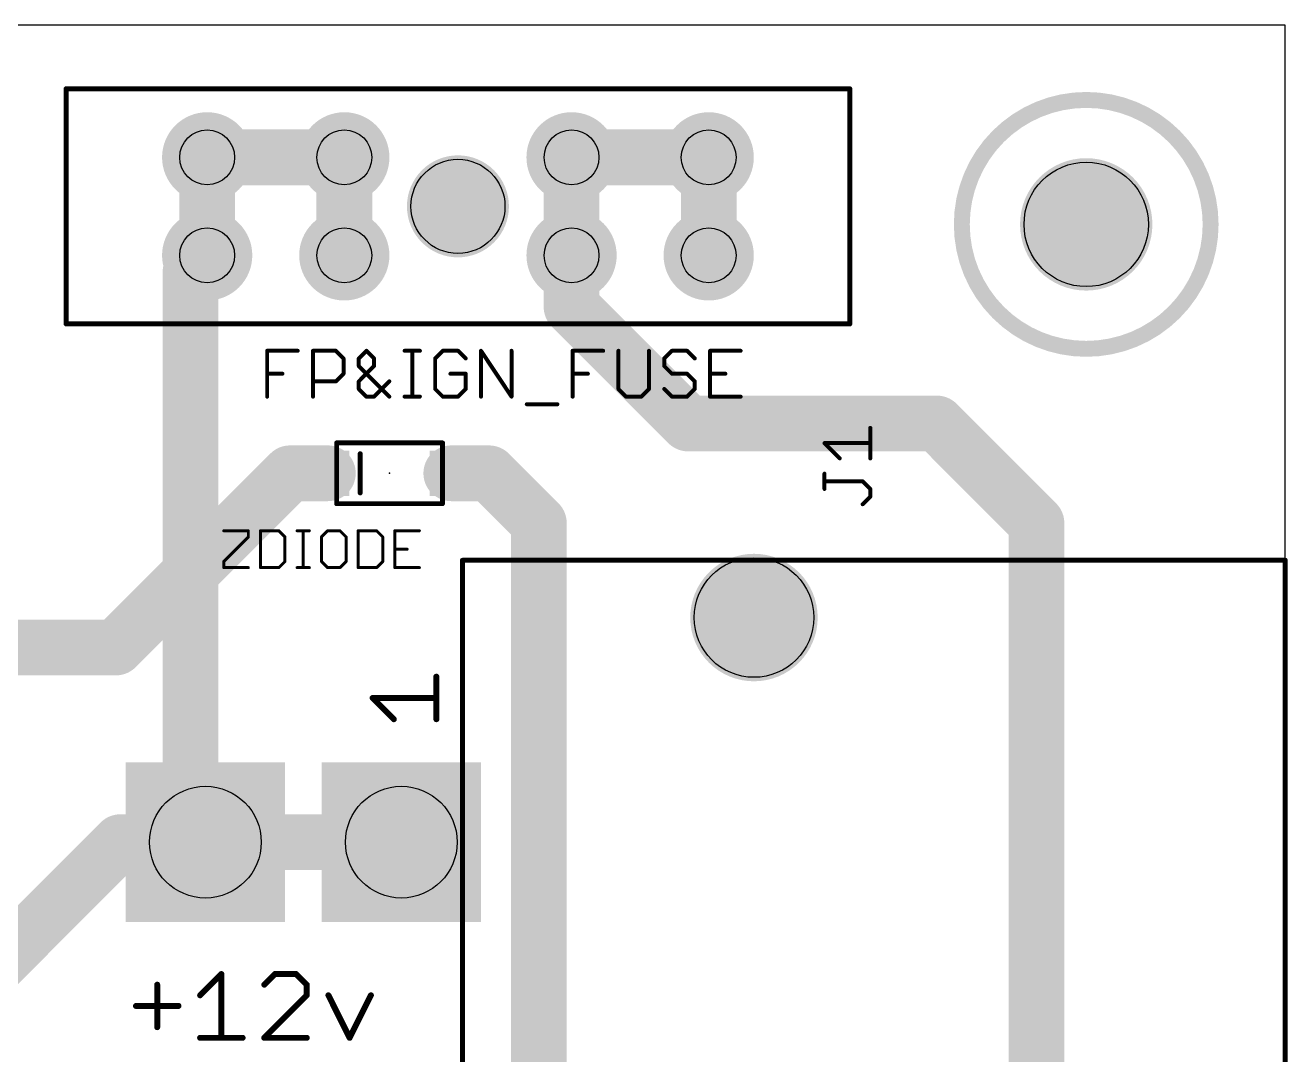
# Model space of a CAD drawing. Extents: x 0 to 5.5, y 0 to 2.75.
# Drawn here: x 4.234 to 5.503, y 1.716 to 2.75 of the extents above; entities that cross this region are included whole.
import ezdxf

# ---------------------------------------------------------------- set-up
doc = ezdxf.new("R2010")
doc.units = 0
for name, color, linetype in [('1', 14, 'CONTINUOUS'), ('16', 174, 'CONTINUOUS'), ('17', 94, 'CONTINUOUS'), ('20', 178, 'CONTINUOUS'), ('21', 250, 'CONTINUOUS'), ('23', 178, 'CONTINUOUS'), ('29', 250, 'CONTINUOUS'), ('30', 250, 'CONTINUOUS'), ('31', 250, 'CONTINUOUS'), ('44', 250, 'CONTINUOUS')]:
    doc.layers.add(name, color=color, linetype=linetype)

# ---------------------------------------------------------------- blocks, each defined once
blk = doc.blocks.new('SQUAREP')
blk.add_solid([(-0.5, -0.5), (0.5, -0.5), (-0.5, 0.5), (0.5, 0.5)])
blk = doc.blocks.new('ROUNDP')
at = {"const_width": 0.5}
blk.add_lwpolyline([(0, -0.25, 1), (0, 0.25, 1), (0, -0.25)], format="xyb", dxfattribs=at)
blk = doc.blocks.new('RECT')
blk.add_solid([(-0.5, -0.5), (0.5, -0.5), (-0.5, 0.5), (0.5, 0.5)])

msp = doc.modelspace()

# ---------------------------------------------------------------- linework, layer by layer
at = {"layer": '1', "const_width": 0.056}
for points in [[(4.416732, 2.518898), (4.416732, 2.617323)], [(4.416732, 2.617323), (4.554528, 2.617323)], [(4.554528, 2.617323), (4.554528, 2.518898)], [(4.782874, 2.518898), (4.782874, 2.617323)], [(4.782874, 2.617323), (4.920669, 2.617323)], [(4.920669, 2.617323), (4.920669, 2.518898)], [(4.5, 2.3), (4.4, 2.2)], [(4.537992, 2.3), (4.5, 2.3)], [(4.662008, 2.3), (4.7, 2.3)], [(4.7, 2.3), (4.75, 2.25)], [(4.75, 2.25), (4.75, 1.674016)], [(4.4, 2.2), (4.4, 1.944488)], [(4.4, 1.944488), (4.414961, 1.929528)], [(4.329528, 1.929528), (4.2, 1.8)], [(4.414961, 1.929528), (4.329528, 1.929528)], [(4.611811, 1.929528), (4.414961, 1.929528)]]:
    msp.add_lwpolyline(points, dxfattribs=at)
at = {"layer": '1', "const_width": 0.028}
for points in [[(4.430732, 2.617323, 1), (4.402732, 2.617323)], [(4.416732, 2.631323, 1), (4.416732, 2.603323)], [(4.568528, 2.617323, 1), (4.540528, 2.617323)], [(4.554528, 2.603323, 1), (4.554528, 2.631323)], [(4.796874, 2.617323, 1), (4.768874, 2.617323)], [(4.782874, 2.631323, 1), (4.782874, 2.603323)], [(4.934669, 2.617323, 1), (4.906669, 2.617323)], [(4.920669, 2.603323, 1), (4.920669, 2.631323)], [(4.402732, 2.518898, 1), (4.430732, 2.518898)], [(4.540528, 2.518898, 1), (4.568528, 2.518898)], [(4.768874, 2.518898, 1), (4.796874, 2.518898)], [(4.906669, 2.518898, 1), (4.934669, 2.518898)], [(4.5, 2.314, 1), (4.5, 2.286)], [(4.509899, 2.290101, 1), (4.490101, 2.309899)], [(4.537992, 2.286, 1), (4.537992, 2.314)], [(4.662008, 2.314, 1), (4.662008, 2.286)], [(4.709899, 2.309899, 1), (4.690101, 2.290101)], [(4.7, 2.286, 1), (4.7, 2.314)], [(4.764, 2.25, 1), (4.736, 2.25)], [(4.740101, 2.240101, 1), (4.759899, 2.259899)], [(4.414, 2.2, 1), (4.386, 2.2)], [(4.390101, 2.209899, 1), (4.409899, 2.190101)], [(4.409899, 1.954388, 1), (4.390101, 1.934589)], [(4.329528, 1.943528, 1), (4.329528, 1.915528)], [(4.339427, 1.919628, 1), (4.319628, 1.939427)], [(4.386, 1.944488, 1), (4.414, 1.944488)], [(4.414961, 1.943528, 1), (4.414961, 1.915528)], [(4.414961, 1.915528, 1), (4.414961, 1.943528)], [(4.611811, 1.915528, 1), (4.611811, 1.943528)], [(4.405061, 1.919628, 1), (4.42486, 1.939427)]]:
    msp.add_lwpolyline(points, format="xyb", dxfattribs=at)
at = {"layer": '16', "const_width": 0.056}
for points in [[(4.4, 2.502165), (4.416732, 2.518898)], [(4.782874, 2.518898), (4.782874, 2.467126)], [(4.4, 2.2), (4.4, 2.502165)], [(4.782874, 2.467126), (4.9, 2.35)], [(4.9, 2.35), (5.15, 2.35)], [(5.15, 2.35), (5.25, 2.25)], [(5.25, 2.25), (5.25, 0.55)], [(4.325, 2.125), (4.4, 2.2)], [(3.675, 2.125), (4.325, 2.125)]]:
    msp.add_lwpolyline(points, dxfattribs=at)
at = {"layer": '16', "const_width": 0.028}
for points in [[(4.426632, 2.508998, 1), (4.406833, 2.528797)], [(4.796874, 2.518898, 1), (4.768874, 2.518898)], [(4.414, 2.502165, 1), (4.386, 2.502165)], [(4.390101, 2.512065, 1), (4.409899, 2.492266)], [(4.792774, 2.477025, 1), (4.772975, 2.457226)], [(4.768874, 2.467126, 1), (4.796874, 2.467126)], [(4.9, 2.364, 1), (4.9, 2.336)], [(4.890101, 2.340101, 1), (4.909899, 2.359899)], [(5.159899, 2.359899, 1), (5.140101, 2.340101)], [(5.15, 2.336, 1), (5.15, 2.364)], [(5.264, 2.25, 1), (5.236, 2.25)], [(5.240101, 2.240101, 1), (5.259899, 2.259899)], [(4.409899, 2.190101, 1), (4.390101, 2.209899)], [(4.386, 2.2, 1), (4.414, 2.2)], [(4.315101, 2.134899, 1), (4.334899, 2.115101)], [(4.325, 2.111, 1), (4.325, 2.139)]]:
    msp.add_lwpolyline(points, format="xyb", dxfattribs=at)
at = {"layer": '20'}
for p, q in [((5.5, 2.75), (0, 2.75)), ((5.5, 0), (5.5, 2.75))]:
    msp.add_line(p, q, dxfattribs=at)
for centre, radius in [((4.668701, 2.56811), 0.047244), ((5.3, 2.55), 0.0625), ((4.966142, 2.155118), 0.060039)]:
    msp.add_circle(centre, radius, dxfattribs=at)
at = {"layer": '21'}
for points, const_width in [([(5.062402, 2.68622), (4.275, 2.68622)], 0.005), ([(4.275, 2.68622), (4.275, 2.45)], 0.005), ([(5.062402, 2.45), (5.062402, 2.68622)], 0.005), ([(4.275, 2.45), (5.062402, 2.45)], 0.005), ([(4.477, 2.377), (4.477, 2.423039)], 0.004), ([(4.477, 2.423039), (4.507693, 2.423039)], 0.004), ([(4.523039, 2.377), (4.523039, 2.423039)], 0.004), ([(4.523039, 2.423039), (4.546059, 2.423039)], 0.004), ([(4.546059, 2.423039), (4.553732, 2.415366)], 0.004), ([(4.576752, 2.423039), (4.569078, 2.415366)], 0.004), ([(4.584425, 2.415366), (4.576752, 2.423039)], 0.004), ([(4.615118, 2.423039), (4.630464, 2.423039)], 0.004), ([(4.622791, 2.377), (4.622791, 2.423039)], 0.004), ([(4.653484, 2.423039), (4.645811, 2.415366)], 0.004), ([(4.66883, 2.423039), (4.653484, 2.423039)], 0.004), ([(4.676503, 2.415366), (4.66883, 2.423039)], 0.004), ([(4.69185, 2.377), (4.69185, 2.423039)], 0.004), ([(4.69185, 2.423039), (4.722543, 2.377)], 0.004), ([(4.722543, 2.377), (4.722543, 2.423039)], 0.004), ([(4.783928, 2.377), (4.783928, 2.423039)], 0.004), ([(4.783928, 2.423039), (4.814621, 2.423039)], 0.004), ([(4.829968, 2.423039), (4.829968, 2.384673)], 0.004), ([(4.86066, 2.384673), (4.86066, 2.423039)], 0.004), ([(4.88368, 2.423039), (4.876007, 2.415366)], 0.004), ([(4.899026, 2.423039), (4.88368, 2.423039)], 0.004), ([(4.9067, 2.415366), (4.899026, 2.423039)], 0.004), ([(4.952739, 2.423039), (4.922046, 2.423039)], 0.004), ([(4.922046, 2.423039), (4.922046, 2.377)], 0.004), ([(4.553732, 2.415366), (4.553732, 2.40002)], 0.004), ([(4.569078, 2.415366), (4.569078, 2.407693)], 0.004), ([(4.584425, 2.407693), (4.584425, 2.415366)], 0.004), ([(4.645811, 2.415366), (4.645811, 2.384673)], 0.004), ([(4.876007, 2.415366), (4.876007, 2.407693)], 0.004), ([(4.477, 2.40002), (4.492346, 2.40002)], 0.004), ([(4.553732, 2.40002), (4.546059, 2.392346)], 0.004), ([(4.569078, 2.392346), (4.584425, 2.407693)], 0.004), ([(4.569078, 2.407693), (4.599771, 2.377)], 0.004), ([(4.676503, 2.40002), (4.661157, 2.40002)], 0.004), ([(4.676503, 2.384673), (4.676503, 2.40002)], 0.004), ([(4.783928, 2.40002), (4.799275, 2.40002)], 0.004), ([(4.876007, 2.407693), (4.88368, 2.40002)], 0.004), ([(4.88368, 2.40002), (4.899026, 2.40002)], 0.004), ([(4.899026, 2.40002), (4.9067, 2.392346)], 0.004), ([(4.922046, 2.40002), (4.937392, 2.40002)], 0.004), ([(4.546059, 2.392346), (4.523039, 2.392346)], 0.004), ([(4.569078, 2.384673), (4.569078, 2.392346)], 0.004), ([(4.576752, 2.377), (4.569078, 2.384673)], 0.004), ([(4.599771, 2.392346), (4.584425, 2.377)], 0.004), ([(4.645811, 2.384673), (4.653484, 2.377)], 0.004), ([(4.66883, 2.377), (4.676503, 2.384673)], 0.004), ([(4.829968, 2.384673), (4.837641, 2.377)], 0.004), ([(4.852987, 2.377), (4.86066, 2.384673)], 0.004), ([(4.88368, 2.377), (4.876007, 2.384673)], 0.004), ([(4.9067, 2.384673), (4.899026, 2.377)], 0.004), ([(4.9067, 2.392346), (4.9067, 2.384673)], 0.004), ([(4.584425, 2.377), (4.576752, 2.377)], 0.004), ([(4.615118, 2.377), (4.630464, 2.377)], 0.004), ([(4.653484, 2.377), (4.66883, 2.377)], 0.004), ([(4.837641, 2.377), (4.852987, 2.377)], 0.004), ([(4.899026, 2.377), (4.88368, 2.377)], 0.004), ([(4.922046, 2.377), (4.952739, 2.377)], 0.004), ([(4.737889, 2.369327), (4.768582, 2.369327)], 0.004), ([(5.083039, 2.314968), (5.083039, 2.345661)], 0.004), ([(4.54685, 2.330512), (4.65315, 2.330512)], 0.005), ([(4.54685, 2.269488), (4.54685, 2.330512)], 0.005), ([(4.570472, 2.319685), (4.570472, 2.280315)], 0.005), ([(4.65315, 2.330512), (4.65315, 2.269488)], 0.005), ([(5.052347, 2.314968), (5.037, 2.330315)], 0.004), ([(5.037, 2.330315), (5.083039, 2.330315)], 0.004), ([(5.037, 2.284275), (5.037, 2.299622)], 0.004), ([(5.075366, 2.291949), (5.037, 2.291949)], 0.004), ([(5.083039, 2.284275), (5.075366, 2.291949)], 0.004), ([(5.083039, 2.276602), (5.083039, 2.284275)], 0.004), ([(4.65315, 2.269488), (4.54685, 2.269488)], 0.005), ([(5.075366, 2.268929), (5.083039, 2.276602)], 0.004), ([(4.43339, 2.242272), (4.458078, 2.242272)], 0.003), ([(4.458078, 2.2361), (4.43339, 2.211412)], 0.003), ([(4.458078, 2.242272), (4.458078, 2.2361)], 0.003), ([(4.470221, 2.242272), (4.470221, 2.20524)], 0.003), ([(4.488737, 2.242272), (4.470221, 2.242272)], 0.003), ([(4.494909, 2.2361), (4.488737, 2.242272)], 0.003), ([(4.494909, 2.211412), (4.494909, 2.2361)], 0.003), ([(4.507053, 2.242272), (4.519397, 2.242272)], 0.003), ([(4.513225, 2.20524), (4.513225, 2.242272)], 0.003), ([(4.537779, 2.242272), (4.531607, 2.2361)], 0.003), ([(4.531607, 2.2361), (4.531607, 2.211412)], 0.003), ([(4.550123, 2.242272), (4.537779, 2.242272)], 0.003), ([(4.556295, 2.2361), (4.550123, 2.242272)], 0.003), ([(4.556295, 2.211412), (4.556295, 2.2361)], 0.003), ([(4.568438, 2.242272), (4.568438, 2.20524)], 0.003), ([(4.586954, 2.242272), (4.568438, 2.242272)], 0.003), ([(4.593126, 2.2361), (4.586954, 2.242272)], 0.003), ([(4.593126, 2.211412), (4.593126, 2.2361)], 0.003), ([(4.629958, 2.242272), (4.60527, 2.242272)], 0.003), ([(4.60527, 2.242272), (4.60527, 2.20524)], 0.003), ([(4.60527, 2.223756), (4.617614, 2.223756)], 0.003), ([(4.43339, 2.211412), (4.43339, 2.20524)], 0.003), ([(4.488737, 2.20524), (4.494909, 2.211412)], 0.003), ([(4.531607, 2.211412), (4.537779, 2.20524)], 0.003), ([(4.550123, 2.20524), (4.556295, 2.211412)], 0.003), ([(4.586954, 2.20524), (4.593126, 2.211412)], 0.003), ([(4.673228, 0.487402), (4.673228, 2.212598)], 0.005), ([(4.673228, 2.212598), (5.5, 2.212598)], 0.005), ([(5.5, 2.212598), (5.5, 0.487402)], 0.005), ([(4.43339, 2.20524), (4.458078, 2.20524)], 0.003), ([(4.470221, 2.20524), (4.488737, 2.20524)], 0.003), ([(4.507053, 2.20524), (4.519397, 2.20524)], 0.003), ([(4.537779, 2.20524), (4.550123, 2.20524)], 0.003), ([(4.568438, 2.20524), (4.586954, 2.20524)], 0.003), ([(4.60527, 2.20524), (4.629958, 2.20524)], 0.003), ([(4.647, 2.053), (4.647, 2.095703)], 0.006), ([(4.604297, 2.053), (4.582945, 2.074352)], 0.006), ([(4.582945, 2.074352), (4.647, 2.074352)], 0.006), ([(4.366531, 1.786379), (4.366531, 1.743676)], 0.006), ([(4.409635, 1.775703), (4.430986, 1.797055)], 0.006), ([(4.430986, 1.797055), (4.430986, 1.733)], 0.006), ([(4.484765, 1.797055), (4.47409, 1.786379)], 0.006), ([(4.506117, 1.797055), (4.484765, 1.797055)], 0.006), ([(4.516793, 1.786379), (4.506117, 1.797055)], 0.006), ([(4.516793, 1.775703), (4.516793, 1.786379)], 0.006), ([(4.47409, 1.733), (4.516793, 1.775703)], 0.006), ([(4.538545, 1.775703), (4.559896, 1.733)], 0.006), ([(4.559896, 1.733), (4.581248, 1.775703)], 0.006), ([(4.34518, 1.765027), (4.387883, 1.765027)], 0.006), ([(4.409635, 1.733), (4.452338, 1.733)], 0.006), ([(4.516793, 1.733), (4.47409, 1.733)], 0.006)]:
    msp.add_lwpolyline(points, dxfattribs=dict(at, const_width=const_width))
for points, const_width in [([(4.275, 2.68747, 1), (4.275, 2.68497)], 0.0025), ([(4.27625, 2.68622, 1), (4.27375, 2.68622)], 0.0025), ([(5.063652, 2.68622, 1), (5.061152, 2.68622)], 0.0025), ([(5.062402, 2.68497, 1), (5.062402, 2.68747)], 0.0025), ([(5.3, 2.425, 1), (5.3, 2.675, 1), (5.3, 2.425)], 0.016), ([(4.275, 2.45125, 1), (4.275, 2.44875)], 0.0025), ([(4.27375, 2.45, 1), (4.27625, 2.45)], 0.0025), ([(5.061152, 2.45, 1), (5.063652, 2.45)], 0.0025), ([(5.062402, 2.44875, 1), (5.062402, 2.45125)], 0.0025), ([(4.478, 2.423039, 1), (4.476, 2.423039)], 0.002), ([(4.477, 2.424039, 1), (4.477, 2.422039)], 0.002), ([(4.507693, 2.422039, 1), (4.507693, 2.424039)], 0.002), ([(4.524039, 2.423039, 1), (4.522039, 2.423039)], 0.002), ([(4.523039, 2.424039, 1), (4.523039, 2.422039)], 0.002), ([(4.546766, 2.423746, 1), (4.545352, 2.422332)], 0.002), ([(4.546059, 2.422039, 1), (4.546059, 2.424039)], 0.002), ([(4.577459, 2.423746, 1), (4.576044, 2.422332)], 0.002), ([(4.577459, 2.422332, 1), (4.576044, 2.423746)], 0.002), ([(4.615118, 2.424039, 1), (4.615118, 2.422039)], 0.002), ([(4.623791, 2.423039, 1), (4.621791, 2.423039)], 0.002), ([(4.630464, 2.422039, 1), (4.630464, 2.424039)], 0.002), ([(4.653484, 2.424039, 1), (4.653484, 2.422039)], 0.002), ([(4.654191, 2.422332, 1), (4.652777, 2.423746)], 0.002), ([(4.669537, 2.423746, 1), (4.668123, 2.422332)], 0.002), ([(4.66883, 2.422039, 1), (4.66883, 2.424039)], 0.002), ([(4.69285, 2.423039, 1), (4.69085, 2.423039)], 0.002), ([(4.692682, 2.423594, 1), (4.691018, 2.422485)], 0.002), ([(4.723543, 2.423039, 1), (4.721543, 2.423039)], 0.002), ([(4.784928, 2.423039, 1), (4.782928, 2.423039)], 0.002), ([(4.783928, 2.424039, 1), (4.783928, 2.422039)], 0.002), ([(4.814621, 2.422039, 1), (4.814621, 2.424039)], 0.002), ([(4.830968, 2.423039, 1), (4.828968, 2.423039)], 0.002), ([(4.86166, 2.423039, 1), (4.85966, 2.423039)], 0.002), ([(4.88368, 2.424039, 1), (4.88368, 2.422039)], 0.002), ([(4.884387, 2.422332, 1), (4.882973, 2.423746)], 0.002), ([(4.899733, 2.423746, 1), (4.898319, 2.422332)], 0.002), ([(4.899026, 2.422039, 1), (4.899026, 2.424039)], 0.002), ([(4.922046, 2.424039, 1), (4.922046, 2.422039)], 0.002), ([(4.923046, 2.423039, 1), (4.921046, 2.423039)], 0.002), ([(4.952739, 2.422039, 1), (4.952739, 2.424039)], 0.002), ([(4.554732, 2.415366, 1), (4.552732, 2.415366)], 0.002), ([(4.553025, 2.414659, 1), (4.554439, 2.416073)], 0.002), ([(4.570078, 2.415366, 1), (4.568078, 2.415366)], 0.002), ([(4.568371, 2.416073, 1), (4.569786, 2.414659)], 0.002), ([(4.585425, 2.415366, 1), (4.583425, 2.415366)], 0.002), ([(4.583718, 2.414659, 1), (4.585132, 2.416073)], 0.002), ([(4.645103, 2.416073, 1), (4.646518, 2.414659)], 0.002), ([(4.646811, 2.415366, 1), (4.644811, 2.415366)], 0.002), ([(4.675796, 2.414659, 1), (4.67721, 2.416073)], 0.002), ([(4.877007, 2.415366, 1), (4.875007, 2.415366)], 0.002), ([(4.8753, 2.416073, 1), (4.876714, 2.414659)], 0.002), ([(4.905992, 2.414659, 1), (4.907407, 2.416073)], 0.002), ([(4.477, 2.40102, 1), (4.477, 2.39902)], 0.002), ([(4.492346, 2.39902, 1), (4.492346, 2.40102)], 0.002), ([(4.552732, 2.40002, 1), (4.554732, 2.40002)], 0.002), ([(4.554439, 2.399312, 1), (4.553025, 2.400727)], 0.002), ([(4.569786, 2.4084, 1), (4.568371, 2.406986)], 0.002), ([(4.568078, 2.407693, 1), (4.570078, 2.407693)], 0.002), ([(4.583425, 2.407693, 1), (4.585425, 2.407693)], 0.002), ([(4.585132, 2.406986, 1), (4.583718, 2.4084)], 0.002), ([(4.661157, 2.40102, 1), (4.661157, 2.39902)], 0.002), ([(4.677503, 2.40002, 1), (4.675503, 2.40002)], 0.002), ([(4.676503, 2.39902, 1), (4.676503, 2.40102)], 0.002), ([(4.783928, 2.40102, 1), (4.783928, 2.39902)], 0.002), ([(4.799275, 2.39902, 1), (4.799275, 2.40102)], 0.002), ([(4.876714, 2.4084, 1), (4.8753, 2.406986)], 0.002), ([(4.875007, 2.407693, 1), (4.877007, 2.407693)], 0.002), ([(4.88368, 2.40102, 1), (4.88368, 2.39902)], 0.002), ([(4.882973, 2.399312, 1), (4.884387, 2.400727)], 0.002), ([(4.899733, 2.400727, 1), (4.898319, 2.399312)], 0.002), ([(4.899026, 2.39902, 1), (4.899026, 2.40102)], 0.002), ([(4.922046, 2.40102, 1), (4.922046, 2.39902)], 0.002), ([(4.937392, 2.39902, 1), (4.937392, 2.40102)], 0.002), ([(4.523039, 2.393346, 1), (4.523039, 2.391346)], 0.002), ([(4.545352, 2.393053, 1), (4.546766, 2.391639)], 0.002), ([(4.546059, 2.391346, 1), (4.546059, 2.393346)], 0.002), ([(4.570078, 2.392346, 1), (4.568078, 2.392346)], 0.002), ([(4.568371, 2.393053, 1), (4.569786, 2.391639)], 0.002), ([(4.569786, 2.38538, 1), (4.568371, 2.383966)], 0.002), ([(4.568078, 2.384673, 1), (4.570078, 2.384673)], 0.002), ([(4.600478, 2.391639, 1), (4.599064, 2.393053)], 0.002), ([(4.646518, 2.38538, 1), (4.645103, 2.383966)], 0.002), ([(4.644811, 2.384673, 1), (4.646811, 2.384673)], 0.002), ([(4.675503, 2.384673, 1), (4.677503, 2.384673)], 0.002), ([(4.67721, 2.383966, 1), (4.675796, 2.38538)], 0.002), ([(4.830675, 2.38538, 1), (4.82926, 2.383966)], 0.002), ([(4.828968, 2.384673, 1), (4.830968, 2.384673)], 0.002), ([(4.85966, 2.384673, 1), (4.86166, 2.384673)], 0.002), ([(4.861367, 2.383966, 1), (4.859953, 2.38538)], 0.002), ([(4.876714, 2.38538, 1), (4.8753, 2.383966)], 0.002), ([(4.9077, 2.392346, 1), (4.9057, 2.392346)], 0.002), ([(4.9057, 2.384673, 1), (4.9077, 2.384673)], 0.002), ([(4.905992, 2.391639, 1), (4.907407, 2.393053)], 0.002), ([(4.907407, 2.383966, 1), (4.905992, 2.38538)], 0.002), ([(4.476, 2.377, 1), (4.478, 2.377)], 0.002), ([(4.522039, 2.377, 1), (4.524039, 2.377)], 0.002), ([(4.576752, 2.378, 1), (4.576752, 2.376)], 0.002), ([(4.576044, 2.376293, 1), (4.577459, 2.377707)], 0.002), ([(4.583718, 2.377707, 1), (4.585132, 2.376293)], 0.002), ([(4.584425, 2.376, 1), (4.584425, 2.378)], 0.002), ([(4.599064, 2.376293, 1), (4.600478, 2.377707)], 0.002), ([(4.615118, 2.378, 1), (4.615118, 2.376)], 0.002), ([(4.621791, 2.377, 1), (4.623791, 2.377)], 0.002), ([(4.630464, 2.376, 1), (4.630464, 2.378)], 0.002), ([(4.653484, 2.378, 1), (4.653484, 2.376)], 0.002), ([(4.652777, 2.376293, 1), (4.654191, 2.377707)], 0.002), ([(4.668123, 2.377707, 1), (4.669537, 2.376293)], 0.002), ([(4.66883, 2.376, 1), (4.66883, 2.378)], 0.002), ([(4.69085, 2.377, 1), (4.69285, 2.377)], 0.002), ([(4.721543, 2.377, 1), (4.723543, 2.377)], 0.002), ([(4.721711, 2.376445, 1), (4.723375, 2.377555)], 0.002), ([(4.782928, 2.377, 1), (4.784928, 2.377)], 0.002), ([(4.837641, 2.378, 1), (4.837641, 2.376)], 0.002), ([(4.836934, 2.376293, 1), (4.838348, 2.377707)], 0.002), ([(4.85228, 2.377707, 1), (4.853694, 2.376293)], 0.002), ([(4.852987, 2.376, 1), (4.852987, 2.378)], 0.002), ([(4.88368, 2.378, 1), (4.88368, 2.376)], 0.002), ([(4.882973, 2.376293, 1), (4.884387, 2.377707)], 0.002), ([(4.898319, 2.377707, 1), (4.899733, 2.376293)], 0.002), ([(4.899026, 2.376, 1), (4.899026, 2.378)], 0.002), ([(4.922046, 2.378, 1), (4.922046, 2.376)], 0.002), ([(4.921046, 2.377, 1), (4.923046, 2.377)], 0.002), ([(4.952739, 2.376, 1), (4.952739, 2.378)], 0.002), ([(4.737889, 2.370327, 1), (4.737889, 2.368327)], 0.002), ([(4.768582, 2.368327, 1), (4.768582, 2.370327)], 0.002), ([(5.084039, 2.345661, 1), (5.082039, 2.345661)], 0.002), ([(4.54685, 2.331762, 1), (4.54685, 2.329262)], 0.0025), ([(4.5481, 2.330512, 1), (4.5456, 2.330512)], 0.0025), ([(4.571722, 2.319685, 1), (4.569222, 2.319685)], 0.0025), ([(4.6544, 2.330512, 1), (4.6519, 2.330512)], 0.0025), ([(4.65315, 2.329262, 1), (4.65315, 2.331762)], 0.0025), ([(5.037707, 2.331022, 1), (5.036293, 2.329608)], 0.002), ([(5.037, 2.331315, 1), (5.037, 2.329315)], 0.002), ([(5.083039, 2.329315, 1), (5.083039, 2.331315)], 0.002), ([(5.051639, 2.314261, 1), (5.053054, 2.315675)], 0.002), ([(5.082039, 2.314968, 1), (5.084039, 2.314968)], 0.002), ([(5.038, 2.299622, 1), (5.036, 2.299622)], 0.002), ([(5.037, 2.292949, 1), (5.037, 2.290949)], 0.002), ([(5.036, 2.284275, 1), (5.038, 2.284275)], 0.002), ([(5.076073, 2.292656, 1), (5.074659, 2.291242)], 0.002), ([(5.075366, 2.290949, 1), (5.075366, 2.292949)], 0.002), ([(5.084039, 2.284275, 1), (5.082039, 2.284275)], 0.002), ([(5.082332, 2.283568, 1), (5.083746, 2.284983)], 0.002), ([(4.54685, 2.270738, 1), (4.54685, 2.268238)], 0.0025), ([(4.569222, 2.280315, 1), (4.571722, 2.280315)], 0.0025), ([(4.65315, 2.268238, 1), (4.65315, 2.270738)], 0.0025), ([(5.082039, 2.276602, 1), (5.084039, 2.276602)], 0.002), ([(5.083746, 2.275895, 1), (5.082332, 2.277309)], 0.002), ([(4.5456, 2.269488, 1), (4.5481, 2.269488)], 0.0025), ([(4.6519, 2.269488, 1), (4.6544, 2.269488)], 0.0025), ([(5.074659, 2.269636, 1), (5.076073, 2.268222)], 0.002), ([(4.43339, 2.243022, 1), (4.43339, 2.241522)], 0.0015), ([(4.458828, 2.242272, 1), (4.457328, 2.242272)], 0.0015), ([(4.457328, 2.2361, 1), (4.458828, 2.2361)], 0.0015), ([(4.458608, 2.235569, 1), (4.457547, 2.23663)], 0.0015), ([(4.458078, 2.241522, 1), (4.458078, 2.243022)], 0.0015), ([(4.470971, 2.242272, 1), (4.469471, 2.242272)], 0.0015), ([(4.470221, 2.243022, 1), (4.470221, 2.241522)], 0.0015), ([(4.489267, 2.242802, 1), (4.488207, 2.241741)], 0.0015), ([(4.488737, 2.241522, 1), (4.488737, 2.243022)], 0.0015), ([(4.495659, 2.2361, 1), (4.494159, 2.2361)], 0.0015), ([(4.494379, 2.235569, 1), (4.495439, 2.23663)], 0.0015), ([(4.507053, 2.243022, 1), (4.507053, 2.241522)], 0.0015), ([(4.513975, 2.242272, 1), (4.512475, 2.242272)], 0.0015), ([(4.519397, 2.241522, 1), (4.519397, 2.243022)], 0.0015), ([(4.532357, 2.2361, 1), (4.530857, 2.2361)], 0.0015), ([(4.531077, 2.23663, 1), (4.532137, 2.235569)], 0.0015), ([(4.537779, 2.243022, 1), (4.537779, 2.241522)], 0.0015), ([(4.538309, 2.241741, 1), (4.537248, 2.242802)], 0.0015), ([(4.550653, 2.242802, 1), (4.549592, 2.241741)], 0.0015), ([(4.550123, 2.241522, 1), (4.550123, 2.243022)], 0.0015), ([(4.557045, 2.2361, 1), (4.555545, 2.2361)], 0.0015), ([(4.555764, 2.235569, 1), (4.556825, 2.23663)], 0.0015), ([(4.569188, 2.242272, 1), (4.567688, 2.242272)], 0.0015), ([(4.568438, 2.243022, 1), (4.568438, 2.241522)], 0.0015), ([(4.587484, 2.242802, 1), (4.586424, 2.241741)], 0.0015), ([(4.586954, 2.241522, 1), (4.586954, 2.243022)], 0.0015), ([(4.593876, 2.2361, 1), (4.592376, 2.2361)], 0.0015), ([(4.592596, 2.235569, 1), (4.593656, 2.23663)], 0.0015), ([(4.60527, 2.243022, 1), (4.60527, 2.241522)], 0.0015), ([(4.60602, 2.242272, 1), (4.60452, 2.242272)], 0.0015), ([(4.629958, 2.241522, 1), (4.629958, 2.243022)], 0.0015), ([(4.60527, 2.224506, 1), (4.60527, 2.223006)], 0.0015), ([(4.617614, 2.223006, 1), (4.617614, 2.224506)], 0.0015), ([(4.43414, 2.211412, 1), (4.43264, 2.211412)], 0.0015), ([(4.432859, 2.211942, 1), (4.43392, 2.210882)], 0.0015), ([(4.494159, 2.211412, 1), (4.495659, 2.211412)], 0.0015), ([(4.495439, 2.210882, 1), (4.494379, 2.211942)], 0.0015), ([(4.532137, 2.211942, 1), (4.531077, 2.210882)], 0.0015), ([(4.530857, 2.211412, 1), (4.532357, 2.211412)], 0.0015), ([(4.555545, 2.211412, 1), (4.557045, 2.211412)], 0.0015), ([(4.556825, 2.210882, 1), (4.555764, 2.211942)], 0.0015), ([(4.592376, 2.211412, 1), (4.593876, 2.211412)], 0.0015), ([(4.593656, 2.210882, 1), (4.592596, 2.211942)], 0.0015), ([(4.674478, 2.212598, 1), (4.671978, 2.212598)], 0.0025), ([(4.673228, 2.213848, 1), (4.673228, 2.211348)], 0.0025), ([(5.50125, 2.212598, 1), (5.49875, 2.212598)], 0.0025), ([(5.5, 2.211348, 1), (5.5, 2.213848)], 0.0025), ([(4.43339, 2.20599, 1), (4.43339, 2.20449)], 0.0015), ([(4.43264, 2.20524, 1), (4.43414, 2.20524)], 0.0015), ([(4.458078, 2.20449, 1), (4.458078, 2.20599)], 0.0015), ([(4.470221, 2.20599, 1), (4.470221, 2.20449)], 0.0015), ([(4.469471, 2.20524, 1), (4.470971, 2.20524)], 0.0015), ([(4.488207, 2.20577, 1), (4.489267, 2.20471)], 0.0015), ([(4.488737, 2.20449, 1), (4.488737, 2.20599)], 0.0015), ([(4.507053, 2.20599, 1), (4.507053, 2.20449)], 0.0015), ([(4.512475, 2.20524, 1), (4.513975, 2.20524)], 0.0015), ([(4.519397, 2.20449, 1), (4.519397, 2.20599)], 0.0015), ([(4.537779, 2.20599, 1), (4.537779, 2.20449)], 0.0015), ([(4.537248, 2.20471, 1), (4.538309, 2.20577)], 0.0015), ([(4.549592, 2.20577, 1), (4.550653, 2.20471)], 0.0015), ([(4.550123, 2.20449, 1), (4.550123, 2.20599)], 0.0015), ([(4.568438, 2.20599, 1), (4.568438, 2.20449)], 0.0015), ([(4.567688, 2.20524, 1), (4.569188, 2.20524)], 0.0015), ([(4.586424, 2.20577, 1), (4.587484, 2.20471)], 0.0015), ([(4.586954, 2.20449, 1), (4.586954, 2.20599)], 0.0015), ([(4.60527, 2.20599, 1), (4.60527, 2.20449)], 0.0015), ([(4.60452, 2.20524, 1), (4.60602, 2.20524)], 0.0015), ([(4.629958, 2.20449, 1), (4.629958, 2.20599)], 0.0015), ([(4.6485, 2.095703, 1), (4.6455, 2.095703)], 0.003), ([(4.582945, 2.075852, 1), (4.582945, 2.072852)], 0.003), ([(4.584006, 2.075412, 1), (4.581885, 2.073291)], 0.003), ([(4.647, 2.072852, 1), (4.647, 2.075852)], 0.003), ([(4.603236, 2.051939, 1), (4.605358, 2.054061)], 0.003), ([(4.6455, 2.053, 1), (4.6485, 2.053)], 0.003), ([(4.368031, 1.786379, 1), (4.365031, 1.786379)], 0.003), ([(4.432486, 1.797055, 1), (4.429486, 1.797055)], 0.003), ([(4.432047, 1.795994, 1), (4.429926, 1.798115)], 0.003), ([(4.473029, 1.78744, 1), (4.47515, 1.785318)], 0.003), ([(4.484765, 1.798555, 1), (4.484765, 1.795555)], 0.003), ([(4.485826, 1.795994, 1), (4.483705, 1.798115)], 0.003), ([(4.507178, 1.798115, 1), (4.505056, 1.795994)], 0.003), ([(4.506117, 1.795555, 1), (4.506117, 1.798555)], 0.003), ([(4.518293, 1.786379, 1), (4.515293, 1.786379)], 0.003), ([(4.515732, 1.785318, 1), (4.517853, 1.78744)], 0.003), ([(4.408574, 1.776764, 1), (4.410695, 1.774642)], 0.003), ([(4.515293, 1.775703, 1), (4.518293, 1.775703)], 0.003), ([(4.517853, 1.774642, 1), (4.515732, 1.776764)], 0.003), ([(4.539886, 1.776374, 1), (4.537203, 1.775032)], 0.003), ([(4.582589, 1.775032, 1), (4.579906, 1.776374)], 0.003), ([(4.34518, 1.766527, 1), (4.34518, 1.763527)], 0.003), ([(4.387883, 1.763527, 1), (4.387883, 1.766527)], 0.003), ([(4.365031, 1.743676, 1), (4.368031, 1.743676)], 0.003), ([(4.409635, 1.7345, 1), (4.409635, 1.7315)], 0.003), ([(4.429486, 1.733, 1), (4.432486, 1.733)], 0.003), ([(4.452338, 1.7315, 1), (4.452338, 1.7345)], 0.003), ([(4.473029, 1.734061, 1), (4.47515, 1.731939)], 0.003), ([(4.47409, 1.7345, 1), (4.47409, 1.7315)], 0.003), ([(4.516793, 1.7315, 1), (4.516793, 1.7345)], 0.003), ([(4.558555, 1.733671, 1), (4.561238, 1.732329)], 0.003), ([(4.558555, 1.732329, 1), (4.561238, 1.733671)], 0.003)]:
    msp.add_lwpolyline(points, format="xyb", dxfattribs=dict(at, const_width=const_width))
at = {"layer": '23'}
for p in [(4.275, 2.45), (4.6, 2.3)]:
    msp.add_point(p, dxfattribs=at)
at = {"layer": '29'}
for points, const_width in [([(4.668701, 2.542488, 1), (4.668701, 2.593732, 1), (4.668701, 2.542488)], 0.051244), ([(5.3, 2.51675, 1), (5.3, 2.58325, 1), (5.3, 2.51675)], 0.0665), ([(4.966142, 2.123098, 1), (4.966142, 2.187138, 1), (4.966142, 2.123098)], 0.064039)]:
    msp.add_lwpolyline(points, format="xyb", dxfattribs=dict(at, const_width=const_width))
at = {"layer": '30'}
for points, const_width in [([(4.668701, 2.542488, 1), (4.668701, 2.593732, 1), (4.668701, 2.542488)], 0.051244), ([(5.3, 2.51675, 1), (5.3, 2.58325, 1), (5.3, 2.51675)], 0.0665), ([(4.966142, 2.123098, 1), (4.966142, 2.187138, 1), (4.966142, 2.123098)], 0.064039)]:
    msp.add_lwpolyline(points, format="xyb", dxfattribs=dict(at, const_width=const_width))
at = {"layer": '44'}
for centre, radius in [((4.416732, 2.617323), 0.027559), ((4.554528, 2.617323), 0.027559), ((4.782874, 2.617323), 0.027559), ((4.920669, 2.617323), 0.027559), ((4.416732, 2.518898), 0.027559), ((4.554528, 2.518898), 0.027559), ((4.782874, 2.518898), 0.027559), ((4.920669, 2.518898), 0.027559), ((4.414961, 1.929528), 0.056102), ((4.611811, 1.929528), 0.056102)]:
    msp.add_circle(centre, radius, dxfattribs=at)

# ---------------------------------------------------------------- block references
at = {"layer": '1', "xscale": 0.037402, "yscale": 0.035433, "rotation": 90}
for p in [(4.537992, 2.3), (4.662008, 2.3)]:
    msp.add_blockref('RECT', p, dxfattribs=at)
at = {"layer": '17', "xscale": 0.082677, "yscale": 0.082677}
for p in [(4.416732, 2.617323), (4.416732, 2.617323), (4.554528, 2.617323), (4.554528, 2.617323), (4.782874, 2.617323), (4.782874, 2.617323), (4.920669, 2.617323), (4.920669, 2.617323), (4.416732, 2.518898), (4.416732, 2.518898), (4.554528, 2.518898), (4.554528, 2.518898), (4.782874, 2.518898), (4.782874, 2.518898), (4.920669, 2.518898), (4.920669, 2.518898)]:
    msp.add_blockref('ROUNDP', p, dxfattribs=at)
at = {"layer": '17', "xscale": 0.152205, "yscale": 0.152205, "rotation": 90}
for p in [(4.414961, 1.929528), (4.414961, 1.929528), (4.611811, 1.929528), (4.611811, 1.929528)]:
    msp.add_blockref('SQUAREP', p, dxfattribs=at)
at = {"layer": '29', "xscale": 0.090677, "yscale": 0.090677}
for p in [(4.416732, 2.617323), (4.554528, 2.617323), (4.782874, 2.617323), (4.920669, 2.617323), (4.416732, 2.518898), (4.554528, 2.518898), (4.782874, 2.518898), (4.920669, 2.518898)]:
    msp.add_blockref('ROUNDP', p, dxfattribs=at)
at = {"layer": '29', "rotation": 90}
for name, p, xscale, yscale in [('RECT', (4.537992, 2.3), 0.045402, 0.043433), ('RECT', (4.662008, 2.3), 0.045402, 0.043433), ('SQUAREP', (4.414961, 1.929528), 0.160205, 0.160205), ('SQUAREP', (4.611811, 1.929528), 0.160205, 0.160205)]:
    msp.add_blockref(name, p, dxfattribs=dict(at, xscale=xscale, yscale=yscale))
at = {"layer": '30', "xscale": 0.090677, "yscale": 0.090677}
for p in [(4.416732, 2.617323), (4.554528, 2.617323), (4.782874, 2.617323), (4.920669, 2.617323), (4.416732, 2.518898), (4.554528, 2.518898), (4.782874, 2.518898), (4.920669, 2.518898)]:
    msp.add_blockref('ROUNDP', p, dxfattribs=at)
at = {"layer": '30', "xscale": 0.160205, "yscale": 0.160205, "rotation": 90}
for p in [(4.414961, 1.929528), (4.611811, 1.929528)]:
    msp.add_blockref('SQUAREP', p, dxfattribs=at)
at = {"layer": '31', "xscale": 0.037402, "yscale": 0.035433, "rotation": 90}
for p in [(4.537992, 2.3), (4.662008, 2.3)]:
    msp.add_blockref('RECT', p, dxfattribs=at)

doc.saveas('drawing.dxf')
